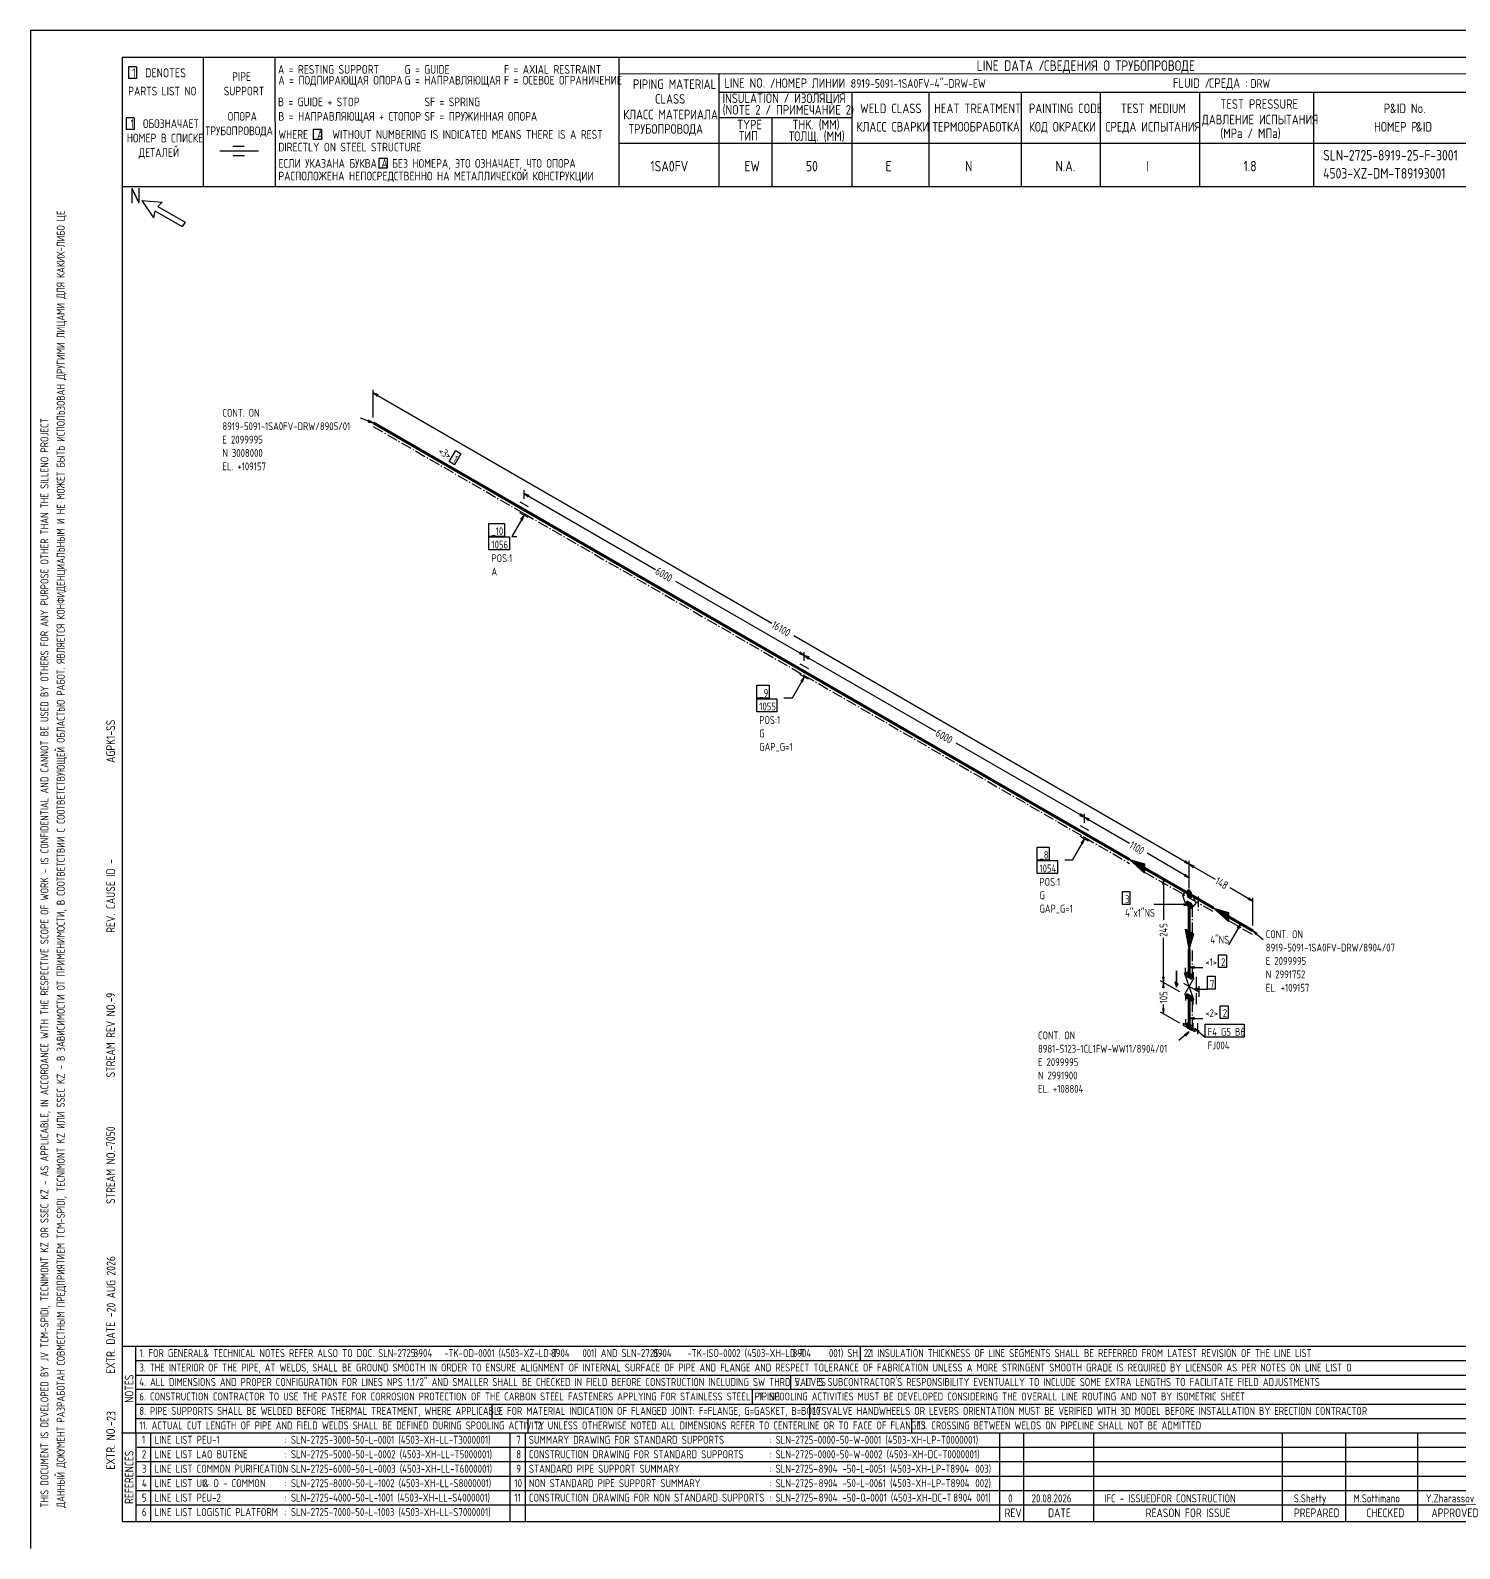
# Model space of a CAD drawing. Extents: x -1005 to 594, y -998 to 420.
# Drawn here: x 0 to 395.2, y 0 to 420 of the extents above; entities that cross this region are included whole.
import ezdxf

# ---------------------------------------------------------------- set-up
doc = ezdxf.new("R2010")
doc.units = 0
doc.linetypes.add('GT111', pattern=[4.5, 3, -0.6, 0.3, -0.6])
doc.styles.add('TTFN17', font='GOST type A')

msp = doc.modelspace()

# ---------------------------------------------------------------- linework, layer by layer
at = {"layer": 'GT_1', "flags": 128}
for points in [[(0, 420), (0, 0)], [(594, 420), (0, 420)], [(589.1, 412.5), (25.4, 412.5)], [(25.4, 412.5), (25.4, 7.5)], [(47.8, 412.5), (47.8, 376.7)], [(67.6, 412.5), (67.7, 376.7)], [(162.7, 412.5), (162.7, 376.7)], [(29.3, 409.9), (27.1, 409.9)], [(27.1, 409.9), (27.1, 406.7)], [(29.3, 409.9), (29.3, 406.7)], [(589.1, 408), (162.7, 407.9)], [(190.3, 407.8), (190.3, 376.7)], [(29.3, 406.7), (27.1, 406.7)], [(190.3, 402.9), (402.7, 402.9)], [(227.1, 402.9), (227.1, 376.7)], [(248.4, 402.9), (248.4, 376.8)], [(273.9, 402.9), (273.9, 376.7)], [(295.8, 402.9), (295.8, 376.7)], [(323.2, 402.9), (323.2, 376.7)], [(354.8, 402.9), (354.8, 376.8)], [(28.7, 395.8), (26.5, 395.8)], [(26.5, 395.8), (26.5, 392.6)], [(28.7, 395.8), (28.7, 392.6)], [(227.1, 395.8), (190.3, 395.8)], [(205, 395.8), (205, 376.7)], [(28.7, 392.6), (26.5, 392.6)], [(80.5, 392.6), (78.2, 392.6)], [(78.2, 392.6), (78.2, 389.8)], [(80.5, 392.6), (80.5, 389.8)], [(63.1, 386.6), (52.4, 386.6)], [(59.1, 387.9), (56, 387.9)], [(80.5, 389.8), (78.2, 389.8)], [(230.2, 388.7), (162.7, 388.7)], [(402.7, 388.7), (226.9, 388.7)], [(59.2, 385.3), (56.1, 385.3)], [(98.6, 384.6), (96.3, 384.6)], [(96.3, 384.6), (96.3, 381.9)], [(98.6, 384.6), (98.6, 381.9)], [(98.6, 381.9), (96.3, 381.9)], [(402.7, 376.7), (25.4, 376.7)], [(30.8, 372.9), (34, 368.1)], [(30.8, 372.9), (36.4, 372.5)], [(34.4, 370.1), (34, 368.1)], [(34.4, 370.1), (42, 365.7)], [(36.4, 372.5), (35.2, 371.3)], [(35.2, 371.3), (42.8, 366.9)], [(42.8, 366.9), (42, 365.7)], [(94.8, 312.95), (94.8, 320.6)], [(96.225, 319.175), (94.8, 319.7), (95.925, 318.725)], [(94.8, 319.7), (204.975, 256.025)], [(94.8, 311.45), (91.275, 312.725)], [(93.3, 311.675), (94.8, 311.45), (93.525, 312.2)], [(117.6, 303.8), (119.025, 302.9), (117.3, 299.825), (115.8, 300.725), (117.6, 303.8)], [(136.5, 290.375), (136.5, 292.775)], [(137.925, 291.35), (136.5, 291.875), (137.625, 290.9)], [(136.5, 291.875), (172.8, 270.875)], [(136.5, 285.875), (133.125, 280.025), (134.475, 280.025)], [(135.3, 289.55), (137.625, 288.275)], [(137.625, 285.275), (135.3, 286.55)], [(135.975, 284.45), (136.5, 285.875), (135.525, 284.75)], [(126.75, 283.625), (131.1, 283.625), (131.1, 280.025), (126.75, 280.025), (126.75, 283.625)], [(126.75, 279.875), (132.45, 279.875), (132.45, 276.275), (126.75, 276.275), (126.75, 279.875)], [(213.975, 247.1), (178.5, 267.575)], [(320.4, 189.35), (211.05, 252.5)], [(212.55, 247.625), (213.975, 247.1), (212.85, 248.075)], [(213.975, 245.6), (213.975, 248)], [(213.975, 245.6), (213.975, 248)], [(212.775, 244.775), (215.1, 243.5)], [(215.4, 246.575), (213.975, 247.1), (215.1, 246.125)], [(213.975, 247.1), (250.275, 226.1)], [(213.975, 241.1), (210.6, 235.25), (208.35, 235.25)], [(215.1, 240.5), (212.775, 241.775)], [(213.45, 239.675), (213.975, 241.1), (213, 239.975)], [(200.85, 238.85), (204.225, 238.85), (204.225, 235.25), (200.85, 235.25), (200.85, 238.85)], [(200.85, 235.1), (206.4, 235.1), (206.4, 231.5), (200.85, 231.5), (200.85, 235.1)], [(291.45, 202.325), (255.975, 222.8)], [(290.025, 202.85), (291.45, 202.325), (290.325, 203.3)], [(291.45, 200.825), (291.45, 203.225)], [(291.45, 200.825), (291.45, 203.225)], [(292.875, 201.8), (291.45, 202.325), (292.575, 201.35)], [(291.45, 202.325), (303.9, 195.125)], [(290.25, 200), (292.575, 198.725)], [(278.325, 194.075), (281.7, 194.075), (281.7, 190.475), (278.325, 190.475), (278.325, 194.075)], [(291.45, 196.325), (288.075, 190.475), (285.975, 190.475)], [(292.575, 195.725), (290.25, 197)], [(290.925, 194.9), (291.45, 196.325), (290.475, 195.2)], [(278.325, 190.325), (284.025, 190.325), (284.025, 186.725), (278.325, 186.725), (278.325, 190.325)], [(308.025, 188.225), (308.025, 186.875), (303.9, 190.625), (308.025, 189.425), (308.025, 187.025), (304.275, 190.4), (308.025, 189.35), (308.025, 187.25), (304.725, 190.175), (308.025, 189.125), (308.025, 187.4), (305.1, 189.875), (308.025, 188.975), (308.025, 187.55), (305.475, 189.725), (308.025, 188.825), (308.025, 187.7), (305.925, 189.425), (308.025, 188.675), (308.025, 187.925), (306.225, 189.275), (308.025, 188.45), (308.025, 188.075), (306.675, 188.975), (308.025, 188.3), (308.025, 188.225), (303.9, 190.625)], [(320.4, 185.6), (308.775, 192.35)], [(318.975, 189.875), (320.4, 189.35), (319.275, 190.325)], [(320.4, 184.1), (320.4, 190.25)], [(320.4, 182.6), (320.4, 190.25)], [(321.825, 188.825), (320.4, 189.35), (321.525, 188.375)], [(320.4, 189.35), (327.6, 185.15)], [(317.775, 182.6), (312.45, 185.675)], [(313.5, 183.725), (313.275, 185.225), (313.05, 183.725)], [(313.275, 185.225), (313.275, 173.9)], [(318.975, 186.125), (320.4, 185.6), (319.275, 186.575)], [(320.4, 182.6), (320.4, 186.5)], [(301.95, 181.775), (303.975, 181.775), (303.975, 178.175), (301.95, 178.175), (301.95, 181.775)], [(320.4, 181.1), (321.375, 180.5), (322.2, 178.55), (321.375, 177.575), (319.275, 178.775), (318.6, 180.65), (319.275, 181.7), (320.4, 181.1)], [(319.8, 180.8), (320.4, 179.975), (321, 180.125), (321, 181.4), (320.4, 182.225), (319.8, 182.075), (319.8, 180.8)], [(319.8, 182), (320.564, 182)], [(319.8, 181.8), (320.709, 181.8)], [(319.8, 181.6), (320.855, 181.6)], [(319.8, 181.4), (321, 181.4)], [(319.8, 181.2), (321, 181.2)], [(319.8, 181), (321, 181)], [(319.8, 180.8), (321, 180.8)], [(319.945, 180.6), (321, 180.6)], [(338.025, 179.15), (331.65, 182.825)], [(320.4, 178.175), (310.65, 178.175)], [(318.9, 177.95), (320.4, 178.175), (318.9, 178.4)], [(321, 177.2), (321.375, 177.65), (321, 178.475), (319.8, 179.15), (319.425, 178.7), (319.8, 177.875), (321, 177.2)], [(319.47, 178.6), (320.778, 178.6)], [(319.508, 178.8), (320.422, 178.8)], [(319.561, 178.4), (321.034, 178.4)], [(319.652, 178.2), (321.125, 178.2)], [(319.743, 178), (321.216, 178)], [(319.933, 177.8), (321.307, 177.8)], [(320.091, 180.4), (321, 180.4)], [(320.236, 180.2), (321, 180.2)], [(320.289, 177.6), (321.333, 177.6)], [(320.644, 177.4), (321.167, 177.4)], [(331.275, 174.8), (331.275, 173.45), (327.15, 177.2), (331.275, 176), (331.275, 173.6), (327.525, 176.975), (331.275, 175.925), (331.275, 173.825), (327.975, 176.75), (331.275, 175.7), (331.275, 173.975), (328.35, 176.45), (331.275, 175.55), (331.275, 174.125), (328.725, 176.3), (331.275, 175.4), (331.275, 174.275), (329.175, 176), (331.275, 175.25), (331.275, 174.5), (329.475, 175.85), (331.275, 175.025), (331.275, 174.65), (329.925, 175.55), (331.275, 174.875), (331.275, 174.8), (327.15, 177.2)], [(336.6, 179.675), (338.025, 179.15), (336.9, 180.125)], [(338.025, 172.4), (338.025, 180.05)], [(334.65, 172.85), (331.275, 167)], [(334.125, 171.425), (334.65, 172.85), (333.675, 171.725)], [(313.275, 156.65), (313.275, 168.95)], [(320.4, 170.75), (321.6, 170.075), (320.4, 165.95), (319.35, 171.35), (321.45, 170.15), (320.4, 166.4), (319.425, 171.275), (321.3, 170.225), (320.4, 166.925), (319.575, 171.2), (321.15, 170.3), (320.4, 167.375), (319.725, 171.125), (321, 170.45), (320.4, 167.825), (319.875, 171.05), (320.85, 170.525), (320.4, 168.275), (320.025, 170.975), (320.7, 170.6), (320.4, 168.725), (320.175, 170.9), (320.55, 170.675), (320.4, 169.175), (320.325, 170.825), (320.4, 170.75), (320.4, 165.95)], [(339.3, 170.15), (338.025, 170.9), (339, 169.775)], [(338.025, 170.9), (340.875, 168.5)], [(328.5, 164.3), (330.675, 164.3), (330.675, 160.775), (328.5, 160.775), (328.5, 164.3)], [(316.875, 159.875), (316.875, 155.3), (317.325, 156.2), (316.425, 156.725), (316.875, 155.3), (316.875, 159.875)], [(321.45, 159.425), (321.45, 157.925), (319.35, 159.125), (319.35, 160.625)], [(321.9, 161), (320.4, 160.775), (321.9, 160.55)], [(320.4, 160.775), (324.15, 160.775)], [(317.775, 154.025), (312.45, 157.1)], [(317.775, 154.025), (312.45, 157.1)], [(313.05, 158.15), (313.275, 156.65), (313.5, 158.15)], [(313.5, 155.15), (313.275, 156.65), (313.05, 155.15)], [(313.275, 156.65), (313.275, 155.075)], [(318.825, 156.425), (323.025, 154.025)], [(320.4, 158.525), (321.675, 157.775), (319.125, 153.275), (321.675, 151.775), (319.125, 159.275), (320.4, 158.525)], [(321, 157.55), (321.375, 158), (321, 158.825), (319.8, 159.5), (319.425, 159.05), (319.8, 158.225), (321, 157.55)], [(319.448, 159), (320.689, 159)], [(319.539, 158.8), (321.011, 158.8)], [(319.55, 159.2), (320.333, 159.2)], [(319.63, 158.6), (321.102, 158.6)], [(319.72, 158.4), (321.193, 158.4)], [(319.844, 158.2), (321.284, 158.2)], [(320.2, 158), (321.375, 158)], [(320.556, 157.8), (321.208, 157.8)], [(323.025, 155.6), (323.025, 152.6)], [(325.425, 158.375), (327.6, 158.375), (327.6, 154.775), (325.425, 154.775), (325.425, 158.375)], [(321.45, 150.425), (321.45, 151.925), (319.35, 153.125), (319.35, 151.625)], [(321, 151.55), (321.375, 152), (321, 152.825), (319.8, 153.5), (319.425, 153.05), (319.8, 152.225), (321, 151.55)], [(319.448, 153), (320.689, 153)], [(319.539, 152.8), (321.011, 152.8)], [(319.55, 153.2), (320.333, 153.2)], [(319.63, 152.6), (321.102, 152.6)], [(319.72, 152.4), (321.193, 152.4)], [(319.844, 152.2), (321.284, 152.2)], [(320.2, 152), (321.375, 152)], [(320.556, 151.8), (321.208, 151.8)], [(323.175, 155), (321.675, 154.775), (323.175, 154.55)], [(321.675, 154.775), (325.425, 154.775)], [(317.775, 145.325), (312.45, 148.4)], [(313.05, 149.45), (313.275, 147.95), (313.5, 149.45)], [(313.275, 147.95), (313.275, 150.5)], [(328.95, 150.2), (331.125, 150.2), (331.125, 146.675), (328.95, 146.675), (328.95, 150.2)], [(320.4, 142.925), (317.55, 140.525)], [(320.4, 144.425), (321.975, 143.525), (321.975, 142.925), (318.825, 144.725), (318.825, 145.325), (320.4, 144.425)], [(319.425, 141.8), (320.4, 142.925), (319.125, 142.175)], [(319.35, 146.45), (319.35, 145.025)], [(321, 143.45), (321.375, 143.9), (321, 144.725), (319.8, 145.4), (319.425, 144.95), (319.8, 144.125), (321, 143.45)], [(319.467, 145), (320.511, 145)], [(319.493, 144.8), (320.867, 144.8)], [(319.584, 144.6), (321.057, 144.6)], [(319.633, 145.2), (320.156, 145.2)], [(319.675, 144.4), (321.148, 144.4)], [(319.766, 144.2), (321.239, 144.2)], [(320.022, 144), (321.33, 144)], [(320.378, 143.8), (321.292, 143.8)], [(321.9, 146.9), (320.4, 146.675), (321.9, 146.45)], [(320.4, 146.675), (324.15, 146.675)], [(321.375, 145.325), (321.375, 143.9)], [(323.25, 143.15), (321.975, 143.9), (322.95, 142.775)], [(321.975, 143.9), (324.825, 141.5)], [(324.825, 145.1), (335.55, 145.1), (335.55, 141.5), (324.825, 141.5), (324.825, 145.1)], [(25.3, 56), (402.7, 56)], [(29.1, 56), (29.2, 7.5)], [(229.4, 56), (229.4, 52)], [(29.1, 52), (402.7, 52)], [(29.1, 48), (402.7, 48)], [(210.2, 48), (210.2, 44)], [(402.7, 44), (29.1, 44)], [(199.6, 44), (199.6, 40)], [(29.2, 40), (402.7, 40)], [(127.6, 40), (127.6, 36)], [(215.4, 40), (215.4, 36)], [(29.1, 36), (402.7, 36)], [(137.5, 36), (137.5, 32)], [(243.6, 36), (243.6, 32)], [(25.2, 32), (402.7, 32)], [(33.2, 32), (33.2, 7.6)], [(132.6, 32), (132.6, 7.6)], [(136.8, 32), (136.8, 7.6)], [(267.9, 32), (267.9, 7.5)], [(274.6, 32), (274.6, 7.5)], [(293.9, 32), (293.9, 7.5)], [(346.1, 32), (346.1, 7.5)], [(363.6, 32), (363.6, 7.5)], [(383.5, 32), (383.5, 7.5)], [(402.7, 28), (29.5, 28)], [(402.7, 24), (29.1, 24)], [(402.7, 20), (29.1, 20)], [(402.7, 16), (29.1, 16)], [(402.7, 12), (29.2, 12)], [(25.4, 7.5), (589.1, 7.5)], [(0, 0), (0, 0)]]:
    msp.add_lwpolyline(points, dxfattribs=at)
at = {"layer": 'GT_1', "const_width": 0.8, "flags": 128}
for points in [[(136.5, 287.375), (94.8, 311.45)], [(213.975, 242.6), (136.5, 287.375)], [(291.45, 197.825), (213.975, 242.6)], [(303.9, 190.625), (291.45, 197.825)], [(320.4, 181.1), (308.025, 188.225)], [(327.15, 177.2), (320.4, 181.1)], [(320.4, 178.175), (320.4, 170.75)], [(338.025, 170.9), (331.275, 174.8)], [(320.4, 165.95), (320.4, 158.525)], [(320.4, 152.525), (320.4, 144.425)]]:
    msp.add_lwpolyline(points, dxfattribs=at)
at = {"layer": 'GT_1', "linetype": 'GT111', "flags": 128}
for points in [[(94.8, 310.4), (136.5, 286.325)], [(136.5, 286.325), (213.975, 241.55)], [(213.975, 241.55), (291.45, 196.775)], [(291.45, 196.775), (303.9, 189.575)], [(308.025, 187.175), (320.4, 180.05)], [(320.4, 180.05), (327.15, 176.15)], [(321.3, 170.225), (321.3, 177.65)], [(322.875, 180.425), (322.875, 176)], [(331.275, 173.75), (338.025, 169.85)], [(321.3, 158), (321.3, 165.425)], [(322.35, 158.15), (322.35, 150.65)], [(321.3, 143.9), (321.3, 152)], [(322.65, 145.325), (322.65, 141.8)]]:
    msp.add_lwpolyline(points, dxfattribs=at)

# ---------------------------------------------------------------- texts
at = {"layer": 'GT_1', "style": 'TTFN17'}
for s, height, p in [('LINE DATA /', 2.8875, (261.633, 408.8)), ('СВЕДЕНИЯ О ТРУБОПРОВОДЕ', 2.8875, (280.233, 408.8)), (' 1  DENOTES', 2.5025, (26.875, 407)), (' PIPE', 2.4062, (54.561, 406)), ('A = RESTING SUPPORT', 2.40625, (68.461, 408)), ('A = ПОДПИРАЮЩАЯ ОПОРА', 2.40625, (68.561, 405)), ('G = GUIDE', 2.4062, (103.461, 408)), ('G = НАПРАВЛЯЮЩАЯ', 2.40625, (103.461, 405)), ('F = AXIAL RESTRAINT', 2.40625, (130.961, 408)), ('F = ОСЕВОЕ ОГРАНИЧЕНИЕ', 2.40625, (130.961, 405)), ('PARTS LIST NO', 2.40625, (27.061, 402)), ('SUPPORT', 2.4062, (53.461, 402)), ('PIPING MATERIAL', 2.64687, (166.597, 403.8)), ('LINE NO. /', 2.6469, (191.897, 404.1)), ('НОМЕР ЛИНИИ :', 2.59875, (205.89, 404.1)), ('8919-5091-1SA0FV-4"-DRW-EW', 2.40625, (226.861, 404.1)), ('FLUID /', 2.6469, (315.897, 404.1)), ('СРЕДА :', 2.6469, (325.897, 404.1)), ('DRW', 2.4062, (337.361, 404.1)), ('B = GUIDE + STOP', 2.40625, (68.461, 399)), ('SF = SPRING', 2.40625, (108.961, 399)), ('CLASS', 2.6469, (172.697, 399.7)), ('(NOTE 2 / ПРИМЕЧАНИЕ 2)', 2.64687, (191.397, 396.7)), ('INSULATION / ИЗОЛЯЦИЯ', 2.64687, (191.397, 399.9)), ('WELD CLASS', 2.6469, (229.397, 397.1)), ('HEAT TREATMENT', 2.64687, (249.897, 397.1)), ('PAINTING CODE', 2.64687, (276.097, 397.1)), ('TEST MEDIUM', 2.64687, (301.497, 397.1)), ('TEST PRESSURE', 2.64687, (328.997, 398.3)), ('P', 2.647, (374.197, 397.1)), ('&ID No.', 2.6469, (375.908, 397.1)), (' 1  ОБОЗНАЧАЕТ', 2.40625, (26.461, 393)), ('ОПОРА', 2.4062, (54.561, 395)), ('B = НАПРАВЛЯЮЩАЯ + СТОПОР', 2.40625, (68.561, 395)), ('SF = ПРУЖИННАЯ ОПОРА', 2.40625, (108.961, 395)), ('КЛАСС МАТЕРИАЛА', 2.64687, (163.897, 395.4)), ('TYPE', 2.6469, (195.397, 392.6)), ('THK. (MM)', 2.6469, (210.697, 392.6)), ('ДАВЛЕНИЕ ИСПЫТАНИЯ', 2.64687, (323.897, 394)), ('НОМЕР В СПИСКЕ', 2.40625, (26.661, 389)), ('ТРУБОПРОВОДА', 2.40625, (48.361, 391)), ('WHERE  A  WITHOUT NUMBERING IS INDICATED MEANS THERE IS A REST', 2.40625, (68.561, 390)), ('ТРУБОПРОВОДА', 2.64687, (165.397, 391.4)), ('ТИП', 2.6469, (195.897, 389.5)), ('ТОЛЩ. (ММ)', 2.6469, (209.697, 389.4)), ('КЛАСС СВАРКИ', 2.64687, (228.397, 392)), ('ТЕРМООБРАБОТКА', 2.64687, (249.397, 392)), ('КОД ОКРАСКИ', 2.64687, (276.097, 392)), ('СРЕДА ИСПЫТАНИЯ', 2.64687, (297.197, 392)), ('(MPa / МПа)', 2.64687, (328.997, 390.2)), ('НОМЕР P', 2.6469, (371.497, 392)), ('&ID', 2.6469, (383.097, 392)), ('ДЕТАЛЕЙ', 2.4062, (29.961, 385)), ('DIRECTLY ON STEEL STRUCTURE', 2.40625, (68.561, 386.5)), ('SLN-2725-8919-25-F-3001', 2.8875, (357.433, 384)), ('ЕСЛИ УКАЗАНА БУКВА A БЕЗ НОМЕРА, ЭТО ОЗНАЧАЕТ, ЧТО ОПОРА', 2.40625, (68.561, 382)), ('1SA0FV', 2.8875, (171.433, 381)), ('EW', 2.8875, (197.433, 381)), ('50', 2.8875, (214.433, 381)), ('E', 2.888, (236.433, 381)), ('N', 2.888, (258.433, 381)), ('N.A.', 2.8875, (283.433, 381)), ('I', 2.888, (308.433, 381)), ('1.8', 2.8875, (335.433, 381)), ('РАСПОЛОЖЕНА НЕПОСРЕДСТВЕННО НА МЕТАЛЛИЧЕСКОЙ КОНСТРУКЦИИ', 2.40625, (68.561, 378.5)), ('4503-XZ-DM-T89193001', 2.8875, (357.433, 379)), ('N', 4.331, (27.55, 372.1)), ('CONT. ON', 2.1656, (53.101, 313.1)), ('8919-5091-1SA0FV-DRW/8905/01', 2.16562, (53.101, 309.403)), ('E 2099995', 2.1656, (53.101, 305.705)), ('N 3008000', 2.1656, (53.101, 302.008)), ('EL. +109157', 2.16562, (53.101, 298.31)), ('_10', 2.1656, (127.483, 280.4)), ('1056', 2.1656, (127.483, 276.65)), ('POS:1', 2.1656, (127.483, 272.9)), ('A', 2.166, (127.483, 269.203)), ('_9', 2.1656, (201.525, 235.625)), ('1055', 2.1656, (201.525, 231.875)), ('POS:1', 2.1656, (201.525, 228.125)), ('G', 2.166, (201.525, 224.428)), ('GAP_G=1', 2.1656, (201.525, 220.73)), ('1054', 2.1656, (279, 187.1)), ('_8', 2.1656, (279, 190.85)), ('POS:1', 2.1656, (279, 183.35)), ('G', 2.166, (279, 179.653)), ('3', 2.166, (302.665, 178.55)), ('GAP_G=1', 2.1656, (279, 175.955)), ('4"x1"NS', 2.1656, (302.665, 174.8)), ('4"NS', 2.1656, (326.247, 167.375)), ('CONT. ON', 2.1656, (341.575, 168.875)), ('8919-5091-1SA0FV-DRW/8904/07', 2.16562, (341.575, 165.178)), ('<1>', 2.1656, (324.85, 161.15)), ('2', 2.166, (329.208, 161.15)), ('E 2099995', 2.1656, (341.575, 161.48)), ('N 2991752', 2.1656, (341.575, 157.783)), ('7', 2.166, (326.125, 155.15)), ('EL. +109157', 2.16562, (341.575, 154.085)), ('<2>', 2.1656, (324.85, 147.05)), ('2', 2.166, (329.674, 147.05)), ('CONT. ON', 2.1656, (278.595, 140.9)), ('F4 G5 B6', 2.1656, (325.525, 141.875)), ('8981-5123-1CL1FW-WW11/8904/01', 2.16562, (278.595, 137.203)), ('FJ004', 2.1656, (325.525, 138.125)), ('E 2099995', 2.1656, (278.595, 133.505)), ('N 2991900', 2.1656, (278.595, 129.808)), ('EL. +108804', 2.16562, (278.595, 126.11)), ('1. FOR GENERAL', 2.18487, (30.128, 53)), ('& TECHNICAL NOTES REFER ALSO TO DOC. SLN-2725-      -TK-OD-0001 (4503-XZ-LD-T      001) AND SLN-2725-      -TK-ISO-0002 (4503-XH-LD-T      001) SH. 2.1', 2.18487, (47.868, 53)), ('8904', 2.1849, (105.928, 53)), ('8904', 2.1849, (143.928, 53)), ('8904', 2.1849, (172.128, 53)), ('8904', 2.1849, (210.728, 53)), ('2. INSULATION THICKNESS OF LINE SEGMENTS SHALL BE REFERRED FROM LATEST REVISION OF THE LINE LIST', 2.18487, (231.328, 53)), ('3. THE INTERIOR OF THE PIPE, AT WELDS, SHALL BE GROUND SMOOTH IN ORDER TO ENSURE ALIGNMENT OF INTERNAL SURFACE OF PIPE AND FLANGE AND RESPECT TOLERANCE OF FABRICATION UNLESS A MORE STRINGENT SMOOTH GRADE IS REQUIRED BY LICENSOR AS PER NOTES ON LINE LIST O', 2.18487, (30.128, 49)), ('4. ALL DIMENSIONS AND PROPER CONFIGURATION FOR LINES NPS 1.1/2" AND SMALLER SHALL BE CHECKED IN FIELD BEFORE CONSTRUCTION INCLUDING SW THRD VALVES', 2.18487, (30.128, 45)), ("5. IT IS SUBCONTRACTOR'S RESPONSIBILITY EVENTUALLY TO INCLUDE SOME EXTRA LENGTHS TO FACILITATE FIELD ADJUSTMENTS", 2.18487, (211.328, 45)), ('6. CONSTRUCTION CONTRACTOR TO USE THE PASTE FOR CORROSION PROTECTION OF THE CARBON STEEL FASTENERS APPLYING FOR STAINLESS STEEL PIPING', 2.18487, (30.128, 41)), ('7. SPOOLING ACTIVITIES MUST BE DEVELOPED CONSIDERING THE OVERALL LINE ROUTING AND NOT BY ISOMETRIC SHEET', 2.18487, (201.328, 41)), ('8. PIPE SUPPORTS SHALL BE WELDED BEFORE THERMAL TREATMENT, WHERE APPLICABLE', 2.18487, (30.128, 37)), ('9. FOR MATERIAL INDICATION OF FLANGED JOINT: F=FLANGE, G=GASKET, B=BOLTS', 2.18487, (128.828, 37)), ('10. VALVE HANDWHEELS OR LEVERS ORIENTATION MUST BE VERIFIED WITH 3D MODEL BEFORE INSTALLATION BY ERECTION CONTRACTOR', 2.18487, (216.328, 37)), ('11. ACTUAL CUT LENGTH OF PIPE AND FIELD WELDS SHALL BE DEFINED DURING SPOOLING ACTIVITY', 2.18487, (30.128, 33)), ('12. UNLESS OTHERWISE NOTED ALL DIMENSIONS REFER TO CENTERLINE OR TO FACE OF FLANGES', 2.18487, (139.328, 33)), ('13. CROSSING BETWEEN WELDS ON PIPELINE SHALL NOT BE ADMITTED', 2.18487, (245.328, 33)), ('1', 2.214, (30.832, 29)), ('LINE LIST PEU-1', 2.21375, (34.332, 29)), (': SLN-2725-3000-50-L-0001 (4503-XH-LL-T3000001)', 2.21375, (70.332, 29)), ('7', 2.214, (134.332, 29)), ('SUMMARY DRAWING FOR STANDARD SUPPORTS', 2.21375, (137.832, 29)), (': SLN-2725-0000-50-W-0001 (4503-XH-LP-T0000001)', 2.21375, (204.332, 29)), ('2', 2.214, (30.832, 25)), ('LINE LIST LAO BUTENE', 2.21375, (34.332, 25)), (': SLN-2725-5000-50-L-0002 (4503-XH-LL-T5000001)', 2.21375, (70.332, 25)), ('8', 2.214, (134.332, 25)), ('CONSTRUCTION DRAWING FOR STANDARD SUPPORTS', 2.21375, (137.832, 25)), (': SLN-2725-0000-50-W-0002 (4503-XH-DC-T0000001)', 2.21375, (204.332, 25)), ('3', 2.214, (30.832, 21)), ('LINE LIST COMMON PURIFICATION', 2.21375, (34.332, 21)), (': SLN-2725-6000-50-L-0003 (4503-XH-LL-T6000001)', 2.21375, (70.332, 21)), ('9', 2.214, (134.332, 21)), ('STANDARD PIPE SUPPORT SUMMARY', 2.21375, (137.832, 21)), (': SLN-2725-      -50-L-0051 (4503-XH-LP-T      003)', 2.21375, (204.332, 21)), ('8904', 2.2138, (217.932, 21)), ('8904', 2.2138, (254.332, 21)), ('4', 2.214, (30.832, 17)), ('LINE LIST UI', 2.21375, (34.332, 17)), ('& O - COMMON', 2.21375, (47.849, 17)), (': SLN-2725-8000-50-L-1002 (4503-XH-LL-S8000001)', 2.21375, (70.332, 17)), ('10', 2.2138, (133.832, 17)), ('NON STANDARD PIPE SUPPORT SUMMARY', 2.21375, (137.832, 17)), (': SLN-2725-      -50-L-0061 (4503-XH-LP-T      002)', 2.21375, (204.332, 17)), ('8904', 2.2138, (217.932, 17)), ('8904', 2.2138, (254.432, 17)), ('5', 2.214, (30.832, 13)), ('LINE LIST PEU-2', 2.21375, (34.332, 13)), (': SLN-2725-4000-50-L-1001 (4503-XH-LL-S4000001)', 2.21375, (70.332, 13)), ('11', 2.2138, (133.832, 13)), ('CONSTRUCTION DRAWING FOR NON STANDARD SUPPORTS', 2.21375, (137.832, 13)), (': SLN-2725-      -50-Q-0001 (4503-XH-DC-T      001)', 2.21375, (204.332, 13)), ('8904', 2.2138, (217.932, 13)), ('8904', 2.2138, (255.132, 13)), ('0', 2.214, (270.332, 12.8)), ('20.08.2026', 2.2138, (276.832, 12.8)), ('IFC - ISSUEDFOR CONSTRUCTION', 2.21375, (296.932, 12.8)), ('S.Shetty', 2.2138, (349.332, 12.8)), ('M.Sottimano', 2.21375, (365.832, 12.8)), ('Y.Zharassov', 2.21375, (385.832, 12.8)), ('6', 2.214, (30.832, 9)), ('LINE LIST LOGISTIC PLATFORM', 2.21375, (34.332, 9)), (': SLN-2725-7000-50-L-1003 (4503-XH-LL-S7000001)', 2.21375, (70.332, 9)), ('REV', 2.4062, (269.361, 8.7)), ('DATE', 2.4062, (281.361, 8.7)), ('REASON FOR ISSUE', 2.40625, (308.361, 8.7)), ('PREPARED', 2.4062, (349.361, 8.7)), ('CHECKED', 2.4062, (369.361, 8.7)), ('APPROVED', 2.4062, (387.361, 8.7))]:
    msp.add_text(s, height=height, dxfattribs=at).set_placement(p)
for s, height, rotation, p in [('ДАННЫЙ ДОКУМЕНТ РАЗРАБОТАН СОВМЕСТНЫМ ПРЕДПРИЯТИЕМ TCM-SPIDI, TECNIMONT KZ ИЛИ SSEC KZ - В ЗАВИСИМОСТИ ОТ ПРИМЕНИМОСТИ, В СООТВЕТСТВИИ С СООТВЕТСТВУЮЩЕЙ ОБЛАСТЬЮ РАБОТ. ЯВЛЯЕТСЯ КОНФИДЕНЦИАЛЬНЫМ И НЕ МОЖЕТ БЫТЬ ИСПОЛЬЗОВАН ДРУГИМИ ЛИЦАМИ ДЛЯ КАКИХ-ЛИБО ЦЕ', 2.21375, 90, (9.5, 11.332)), ('THIS DOCUMENT IS DEVELOPED BY JV TCM-SPIDI, TECNIMONT KZ OR SSEC KZ - AS APPLICABLE, IN ACCORDANCE WITH THE RESPECTIVE SCOPE OF WORK - IS CONFIDENTIAL AND CANNOT BE USED BY OTHERS FOR ANY PURPOSE OTHER THAN THE SILLENO PROJECT', 2.21375, 90, (5, 11.332)), ('<3>', 2.1656, -30, (112.543, 302.987)), ('1', 2.166, -30, (116.587, 300.653)), ('6000', 2.1656, -30, (172.531, 269.751)), ('16100', 2.1656, -30, (204.691, 254.905)), ('AGPK1-SS', 2.4062, 90, (23.4, 217.361)), ('6000', 2.1656, -30, (250.006, 224.976)), ('1100', 2.1656, -30, (303.623, 193.993)), ('REV. CAUSE ID -', 2.40625, 90, (23.4, 170.361)), ('148', 2.1656, -30, (327.314, 184.047)), ('245', 2.1656, 90, (314.38, 169.24)), ('STREAM REV NO.-', 2.40625, 90, (23.4, 130.361)), ('9', 2.406, 90, (23.4, 152.361)), ('105', 2.1656, 90, (314.38, 150.835)), ('7050', 2.4062, 90, (23.4, 111.361)), ('STREAM NO.-', 2.40625, 90, (23.4, 95.361)), ('20 AUG 2026', 2.40625, 90, (23.5, 65.361)), ('EXTR. DATE -', 2.40625, 90, (23.4, 48.361)), ('NOTES', 2.4062, 90, (28.5, 40.361)), ('23', 2.4062, 90, (23.5, 35.361)), ('EXTR. NO.-', 2.4062, 90, (23.4, 21.861)), ('REFERENCES', 2.4062, 90, (28.5, 12.361))]:
    msp.add_text(s, height=height, rotation=rotation, dxfattribs=at).set_placement(p)

doc.saveas('drawing.dxf')
